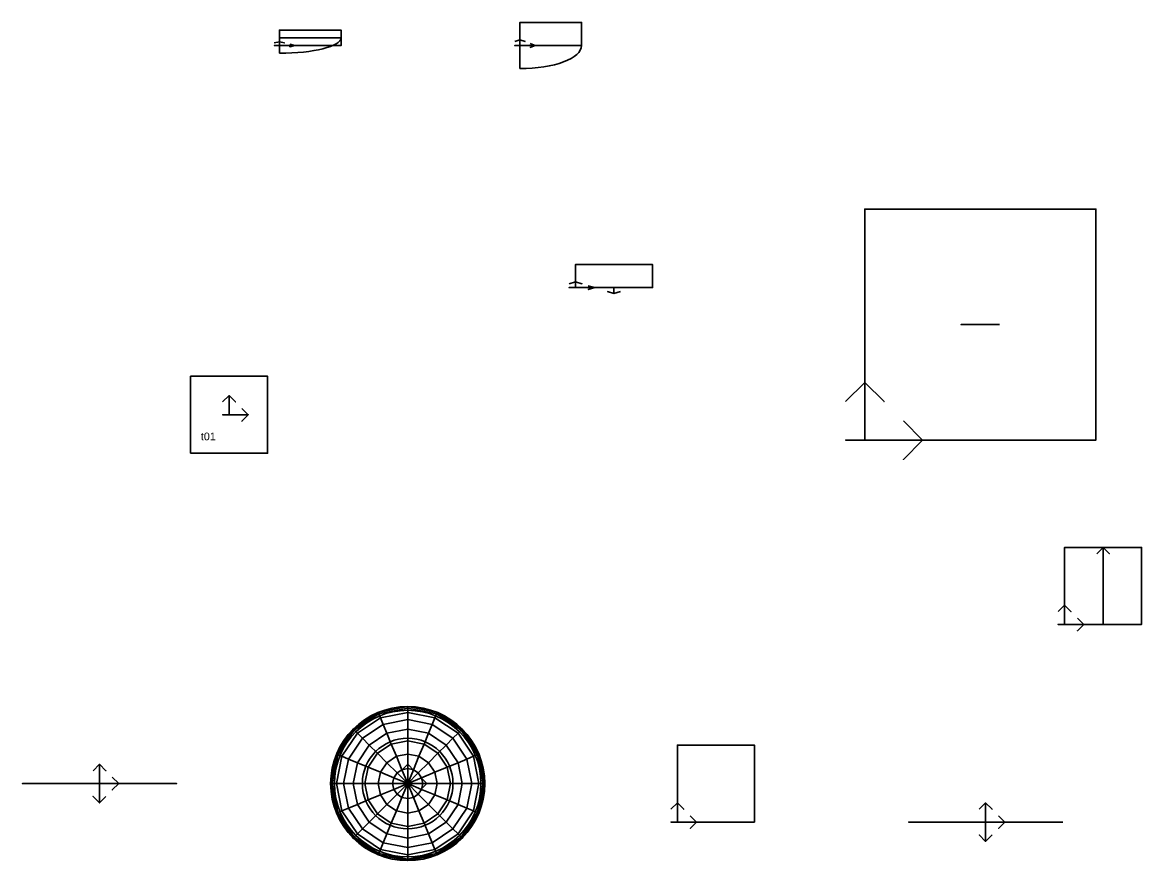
# Model space of a CAD drawing. Header units: millimetres. Extents: x -9.7 to 7.8, y -13 to 10.4.
# Drawn here: x -8.5 to 6.02, y -0.5 to 10.38 of the extents above; entities that cross this region are included whole.
import ezdxf
from ezdxf.enums import TextEntityAlignment as Align

# ---------------------------------------------------------------- set-up
doc = ezdxf.new("R2010")
doc.units = ezdxf.units.MM
for name, color, linetype in [('3D', 7, 'Continuous'), ('meshes', 2, 'Continuous'), ('vectors', 7, 'Continuous')]:
    doc.layers.add(name, color=color, linetype=linetype)
doc.styles.get("Standard").update_dxf_attribs({"font": 'arial.ttf'})

# ---------------------------------------------------------------- blocks, each defined once
blk = doc.blocks.new('a-box')
blk.add_lwpolyline([(0, 0), (1, 0), (1, 1), (0, 1)], close=True)
at = {"layer": '3D'}
blk.add_lwpolyline([(0, 0), (0, 1), (1, 1), (1, 0)], close=True, dxfattribs=at)
at = {"layer": 'meshes'}
for points in [[(1, 0), (0, 0), (0, 1), (1, 1)], [(1, 0, 1), (0, 0, 1), (0, 1, 1), (1, 1, 1)], [(0, 0), (0, 1), (0, 1, 1), (0, 0, 1)], [(0, 1), (1, 1), (1, 1, 1), (0, 1, 1)], [(1, 1), (1, 0), (1, 0, 1), (1, 1, 1)], [(1, 0), (0, 0), (0, 0, 1), (1, 0, 1)]]:
    blk.add_3dface(points, dxfattribs=at)
at = {"layer": 'vectors', "color": 3, "extrusion": (1.22465e-16, -4.74705e-15, -1)}
blk.add_lwpolyline([(0, 0), (0, 0.25), (-0.083, 0.167), (0, 0.25), (0.083, 0.167)], dxfattribs=at)
at = {"layer": 'vectors', "color": 5, "extrusion": (0, -1, 6.12323e-17)}
blk.add_lwpolyline([(0, 0), (0, 0.25), (-0.083, 0.167), (0, 0.25), (0.083, 0.167)], dxfattribs=at)
at = {"layer": 'vectors', "color": 1, "extrusion": (0, -1.22465e-16, -1)}
blk.add_lwpolyline([(0, 0), (-0.25, 0), (-0.167, -0.083), (-0.25, 0), (-0.167, 0.083)], dxfattribs=at)
at = {"flags": 1}
for tag, p in [('ID', (1.256, 0.989)), ('MATERIAL', (1.256, 0.689))]:
    blk.add_attdef(tag, p, '', height=0.2, dxfattribs=at)
blk = doc.blocks.new('a-block')
blk.add_lwpolyline([(-0.5, -0.5), (-0.5, 0.5), (0.5, 0.5), (0.5, -0.5)], close=True)
at = {"layer": '3D'}
for p, q in [((-0.5, 0.5), (-0.5, 0.5, 1)), ((0.5, 0.5), (0.5, 0.5, 1)), ((-0.5, -0.5), (-0.5, -0.5, 1)), ((0.5, -0.5), (0.5, -0.5, 1))]:
    blk.add_line(p, q, dxfattribs=at)
at = {"layer": '3D', "elevation": 1}
blk.add_lwpolyline([(-0.5, -0.5), (-0.5, 0.5), (0.5, 0.5), (0.5, -0.5)], close=True, dxfattribs=at)
at = {"layer": 'vectors', "color": 3, "extrusion": (1.22465e-16, -4.74705e-15, -1), "elevation": 0}
blk.add_lwpolyline([(0, 0), (0, 0.25), (-0.083, 0.167), (0, 0.25), (0.083, 0.167)], dxfattribs=at)
at = {"layer": 'vectors', "color": 5, "extrusion": (0, -1, 6.12323e-17), "elevation": 0}
blk.add_lwpolyline([(0, 0), (0, 0.25), (-0.083, 0.167), (0, 0.25), (0.083, 0.167)], dxfattribs=at)
at = {"layer": 'vectors', "color": 1, "extrusion": (0, -1.22465e-16, -1)}
blk.add_lwpolyline([(0, 0), (-0.25, 0), (-0.167, -0.083), (-0.25, 0), (-0.167, 0.083)], dxfattribs=at)
at = {"flags": 1}
for tag, p in [('ID', (0.756, 0.189)), ('MATERIAL', (0.756, -0.111)), ('PARAM2', (0.756, -0.411)), ('PARAM3', (0.756, -0.711)), ('PARAM4', (0.756, -1.011)), ('PARAM5', (0.756, -1.311))]:
    blk.add_attdef(tag, p, '', height=0.2, dxfattribs=at)
for tag, p in [('NAME', (-0.366, -0.331)), ('PARAM1', (-0.366, -0.467))]:
    blk.add_attdef(tag, p, '', height=0.1)
blk = doc.blocks.new('a-link')
at = {"extrusion": (0, -1, 6.12323e-17)}
blk.add_circle((0, 0), 1, dxfattribs=at)
at = {"layer": 'vectors', "color": 3, "extrusion": (1.22465e-16, -4.74705e-15, -1)}
blk.add_lwpolyline([(0, 0), (0, 0.25), (-0.083, 0.167), (0, 0.25), (0.083, 0.167)], dxfattribs=at)
at = {"layer": 'vectors', "color": 5, "extrusion": (0, -1, 6.12323e-17)}
blk.add_lwpolyline([(0, 0), (0, 0.25), (-0.083, 0.167), (0, 0.25), (0.083, 0.167)], dxfattribs=at)
at = {"layer": 'vectors', "extrusion": (-1.22465e-16, 4.74705e-15, -1)}
blk.add_lwpolyline([(0, 0), (0, -0.25), (0.083, -0.167), (0, -0.25), (-0.083, -0.167)], dxfattribs=at)
at = {"layer": 'vectors', "color": 1, "extrusion": (0, -1.22465e-16, -1)}
blk.add_lwpolyline([(0, 0), (-0.25, 0), (-0.167, -0.083), (-0.25, 0), (-0.167, 0.083)], dxfattribs=at)
at = {"flags": 1}
for tag, p in [('ID', (0.67, 0.415)), ('LINK', (0.67, 0.115))]:
    blk.add_attdef(tag, p, '', height=0.2, dxfattribs=at)
at = {"extrusion": (0, -1, 6.12323e-17)}
blk.add_attdef('TITLE', text='', height=0.2, dxfattribs=at).set_placement((0, 0), align=Align.MIDDLE_CENTER)
blk = doc.blocks.new('a-window')
for q in [(0, -0.5), (1, 0.5)]:
    blk.add_line((0, 0.5), q)
blk.add_lwpolyline([(0, 0), (1, 0), (1, 1), (0, 1)], close=True)
blk.add_arc((0, 0.5), 1, 270, 0)
at = {"layer": '3D'}
blk.add_lwpolyline([(0, 0), (0, 1), (1, 1), (1, 0)], close=True, dxfattribs=at)
at = {"layer": 'meshes'}
for points in [[(1, 0), (0, 0), (0, 1), (1, 1)], [(1, 0, 1), (0, 0, 1), (0, 1, 1), (1, 1, 1)], [(0, 0), (0, 1), (0, 1, 1), (0, 0, 1)], [(0, 1), (1, 1), (1, 1, 1), (0, 1, 1)], [(1, 1), (1, 0), (1, 0, 1), (1, 1, 1)], [(1, 0), (0, 0), (0, 0, 1), (1, 0, 1)]]:
    blk.add_3dface(points, dxfattribs=at)
at = {"layer": 'vectors', "color": 3, "extrusion": (1.22465e-16, -4.74705e-15, -1), "elevation": 0}
blk.add_lwpolyline([(0, 0), (0, 0.25), (-0.083, 0.167), (0, 0.25), (0.083, 0.167)], dxfattribs=at)
at = {"layer": 'vectors', "color": 1, "extrusion": (0, -1.22465e-16, -1)}
blk.add_lwpolyline([(0, 0), (-0.25, 0), (-0.167, -0.083), (-0.25, 0), (-0.167, 0.083)], dxfattribs=at)
at = {"layer": 'vectors', "color": 5, "extrusion": (0, -1, 6.12323e-17), "elevation": 0}
blk.add_lwpolyline([(0, 0), (0, 0.25), (-0.083, 0.167), (0, 0.25), (0.083, 0.167)], dxfattribs=at)
at = {"flags": 1}
for tag, p in [('ID', (1.437, 0.989)), ('PART', (1.437, 0.689)), ('MATERIAL', (1.406, 0.323, 0)), ('SILL', (1.406, 0.023, 0)), ('DOUBLE', (1.406, -0.277, 0))]:
    blk.add_attdef(tag, p, '', height=0.2, dxfattribs=at)
blk = doc.blocks.new('a-door')
blk.add_lwpolyline([(0, 0), (1, 0), (1, 1), (0, 1)], close=True)
at = {"layer": '3D'}
blk.add_lwpolyline([(0, 0), (0, 1), (1, 1), (1, 0)], close=True, dxfattribs=at)
at = {"layer": 'meshes'}
for points in [[(1, 0), (0, 0), (0, 1), (1, 1)], [(1, 0, 1), (0, 0, 1), (0, 1, 1), (1, 1, 1)], [(0, 0), (0, 1), (0, 1, 1), (0, 0, 1)], [(0, 1), (1, 1), (1, 1, 1), (0, 1, 1)], [(1, 1), (1, 0), (1, 0, 1), (1, 1, 1)], [(1, 0), (0, 0), (0, 0, 1), (1, 0, 1)]]:
    blk.add_3dface(points, dxfattribs=at)
at = {"layer": 'vectors'}
blk.add_line((0, 0), (0, -1), dxfattribs=at)
at = {"layer": 'vectors', "color": 3, "extrusion": (1.22465e-16, -4.74705e-15, -1), "elevation": 0}
blk.add_lwpolyline([(0, 0), (0, 0.25), (-0.083, 0.167), (0, 0.25), (0.083, 0.167)], dxfattribs=at)
at = {"layer": 'vectors', "color": 5, "extrusion": (0, -1, 6.12323e-17), "elevation": 0}
blk.add_lwpolyline([(0, 0), (0, 0.25), (-0.083, 0.167), (0, 0.25), (0.083, 0.167)], dxfattribs=at)
at = {"layer": 'vectors', "color": 1, "extrusion": (0, -1.22465e-16, -1)}
blk.add_lwpolyline([(0, 0), (-0.25, 0), (-0.167, -0.083), (-0.25, 0), (-0.167, 0.083)], dxfattribs=at)
at = {"layer": 'vectors'}
blk.add_arc((0, 0), 1, 270, 0, dxfattribs=at)
at = {"flags": 1}
for tag, p in [('ID', (1.437, 0.989)), ('PART', (1.437, 0.689)), ('MATERIAL', (1.406, 0.323, 0)), ('SLIDING', (1.406, 0.023, 0)), ('DOUBLE', (1.406, -0.277, 0))]:
    blk.add_attdef(tag, p, '', height=0.2, dxfattribs=at)
blk = doc.blocks.new('a-wall')
blk.add_lwpolyline([(0, 0), (0, 1), (1, 1), (1, 0)], close=True)
at = {"layer": '3D'}
for p, q in [((0, 1), (0, 1, 1)), ((1, 1), (1, 1, 1)), ((0, 0), (0, 0, 1)), ((1, 0), (1, 0, 1))]:
    blk.add_line(p, q, dxfattribs=at)
at = {"layer": '3D', "elevation": 1}
blk.add_lwpolyline([(0, 0), (0, 1), (1, 1), (1, 0)], close=True, dxfattribs=at)
at = {"layer": 'meshes'}
for points in [[(1, 0), (0, 0), (0, 1), (1, 1)], [(1, 0, 1), (0, 0, 1), (0, 1, 1), (1, 1, 1)], [(0, 0), (0, 1), (0, 1, 1), (0, 0, 1)], [(0, 1), (1, 1), (1, 1, 1), (0, 1, 1)], [(1, 1), (1, 0), (1, 0, 1), (1, 1, 1)], [(1, 0), (0, 0), (0, 0, 1), (1, 0, 1)]]:
    blk.add_3dface(points, dxfattribs=at)
at = {"layer": 'vectors', "color": 3, "extrusion": (1.22465e-16, -4.74705e-15, -1), "elevation": 0}
blk.add_lwpolyline([(0, 0), (0, 0.25), (-0.083, 0.167), (0, 0.25), (0.083, 0.167)], dxfattribs=at)
at = {"layer": 'vectors', "color": 1, "extrusion": (0, -1.22465e-16, -1)}
blk.add_lwpolyline([(0, 0), (-0.25, 0), (-0.167, -0.083), (-0.25, 0), (-0.167, 0.083)], dxfattribs=at)
at = {"layer": 'vectors', "color": 5, "extrusion": (0, -1, 6.12323e-17), "elevation": 0}
blk.add_lwpolyline([(0, 0), (0, 0.25), (-0.083, 0.167), (0, 0.25), (0.083, 0.167)], dxfattribs=at)
at = {"layer": 'vectors', "extrusion": (-1.22465e-16, 4.74705e-15, -1), "elevation": 0}
blk.add_lwpolyline([(-0.5, 0), (-0.5, -0.25), (-0.417, -0.167), (-0.5, -0.25), (-0.583, -0.167)], dxfattribs=at)
at = {"flags": 1}
for tag, p in [('ID', (1.256, 0.989)), ('PART', (1.256, 0.689)), ('MATERIAL', (1.256, 0.389)), ('TILING', (1.256, 0.089)), ('SKIRTING', (1.256, -0.211)), ('MATERIAL2', (1.256, -0.511)), ('TILING2', (1.256, -0.811)), ('SKIRTING2', (1.256, -1.111))]:
    blk.add_attdef(tag, p, '', height=0.2, dxfattribs=at)
blk = doc.blocks.new('a-slab')
blk.add_lwpolyline([(0, 0), (1, 0), (1, 1), (0, 1)], close=True)
at = {"layer": '3D', "elevation": -1}
blk.add_lwpolyline([(0, 0), (0, 1), (1, 1), (1, 0)], close=True, dxfattribs=at)
at = {"layer": 'meshes'}
for points in [[(1, 0, -1), (0, 0, -1), (0, 1, -1), (1, 1, -1)], [(1, 0), (0, 0), (0, 1), (1, 1)], [(0, 0, -1), (0, 1, -1), (0, 1), (0, 0)], [(0, 1, -1), (1, 1, -1), (1, 1), (0, 1)], [(1, 1, -1), (1, 0, -1), (1, 0), (1, 1)], [(1, 0, -1), (0, 0, -1), (0, 0), (1, 0)]]:
    blk.add_3dface(points, dxfattribs=at)
at = {"layer": 'vectors', "extrusion": (-1.22465e-16, -1, -4.56336e-15), "elevation": -0.5}
blk.add_lwpolyline([(0.5, 0), (0.5, 0.25), (0.4167, 0.1667), (0.5, 0.25), (0.5833, 0.1667)], dxfattribs=at)
at = {"layer": 'vectors', "color": 3, "extrusion": (1.22465e-16, -4.74705e-15, -1)}
blk.add_lwpolyline([(0, 0), (0, 0.25), (-0.0833, 0.1667), (0, 0.25), (0.0833, 0.1667)], dxfattribs=at)
at = {"layer": 'vectors', "color": 1, "extrusion": (0, -1.22465e-16, -1)}
blk.add_lwpolyline([(0, 0), (-0.25, 0), (-0.1667, -0.0833), (-0.25, 0), (-0.1667, 0.0832)], dxfattribs=at)
at = {"layer": 'vectors', "color": 5, "extrusion": (0, -1, 6.12323e-17), "elevation": 0}
blk.add_lwpolyline([(0, 0), (0, 0.25), (-0.0833, 0.1667), (0, 0.25), (0.0833, 0.1667)], dxfattribs=at)
at = {"flags": 1}
for tag, p in [('ID', (1.2557, 0.9889, -1)), ('PART', (1.2557, 0.6889, -1)), ('MATERIAL', (1.2557, 0.3889, -1))]:
    blk.add_attdef(tag, p, '', height=0.2, dxfattribs=at)
blk = doc.blocks.new('a-stair')
blk.add_lwpolyline([(0, 0), (0, 1), (1, 1), (1, 0)], close=True)
at = {"layer": '3D'}
for p, q in [((0, 1), (0, 1, 1)), ((1, 1), (1, 1, 1)), ((0, 0), (0, 0, 1)), ((1, 0), (1, 0, 1))]:
    blk.add_line(p, q, dxfattribs=at)
at = {"layer": '3D', "elevation": 1}
blk.add_lwpolyline([(0, 0), (0, 1), (1, 1), (1, 0)], close=True, dxfattribs=at)
at = {"layer": 'meshes'}
for points in [[(1, 0), (0, 0), (0, 1), (1, 1)], [(1, 0, 1), (0, 0, 1), (0, 1, 1), (1, 1, 1)], [(0, 0), (0, 1), (0, 1, 1), (0, 0, 1)], [(0, 1), (1, 1), (1, 1, 1), (0, 1, 1)], [(1, 1), (1, 0), (1, 0, 1), (1, 1, 1)], [(1, 0), (0, 0), (0, 0, 1), (1, 0, 1)]]:
    blk.add_3dface(points, dxfattribs=at)
at = {"layer": 'vectors', "extrusion": (1.22465e-16, -4.74705e-15, -1), "elevation": 0}
blk.add_lwpolyline([(-0.5, 0), (-0.5, 1), (-0.583, 0.917), (-0.5, 1), (-0.417, 0.917)], dxfattribs=at)
at = {"layer": 'vectors', "color": 3, "extrusion": (1.22465e-16, -4.74705e-15, -1), "elevation": 0}
blk.add_lwpolyline([(0, 0), (0, 0.25), (-0.083, 0.167), (0, 0.25), (0.083, 0.167)], dxfattribs=at)
at = {"layer": 'vectors', "color": 5, "extrusion": (0, -1, 6.12323e-17), "elevation": 0}
blk.add_lwpolyline([(0, 0), (0, 0.25), (-0.083, 0.167), (0, 0.25), (0.083, 0.167)], dxfattribs=at)
at = {"layer": 'vectors', "color": 1, "extrusion": (0, -1.22465e-16, -1)}
blk.add_lwpolyline([(0, 0), (-0.25, 0), (-0.167, -0.083), (-0.25, 0), (-0.167, 0.083)], dxfattribs=at)
at = {"flags": 1}
for tag, p in [('ID', (1.256, 0.689)), ('PART', (1.256, 0.389)), ('MATERIAL', (1.256, 0.089)), ('STEPS', (1.256, -0.211))]:
    blk.add_attdef(tag, p, '', height=0.2, dxfattribs=at)
blk = doc.blocks.new('a-circle')
at = {"extrusion": (0, -1, 6.12323e-17)}
blk.add_circle((0, 0), 1, dxfattribs=at)
at = {"layer": 'meshes'}
for points in [[(0, 0), (0, 0), (-1, 0), (-0.924, 0, 0.383)], [(0, 0), (0, 0), (-0.924, 0, -0.383), (-1, 0)], [(0, 0), (0, 0), (-0.924, 0, 0.383), (-0.707, 0, 0.707)], [(0, 0), (0, 0), (-0.707, 0, -0.707), (-0.924, 0, -0.383)], [(0, 0), (0, 0), (-0.707, 0, 0.707), (-0.383, 0, 0.924)], [(0, 0), (0, 0), (-0.383, 0, -0.924), (-0.707, 0, -0.707)], [(0, 0), (0, 0), (-0.383, 0, 0.924), (0, 0, 1)], [(0, 0), (0, 0), (0, 0, -1), (-0.383, 0, -0.924)], [(0, 0), (0, 0), (0.924, 0, 0.383), (1, 0)], [(0, 0), (0, 0), (0.707, 0, 0.707), (0.924, 0, 0.383)], [(0, 0), (0, 0), (0.383, 0, 0.924), (0.707, 0, 0.707)], [(0, 0), (0, 0), (0, 0, 1), (0.383, 0, 0.924)], [(0, 0), (0, 0), (0.383, 0, -0.924), (0, 0, -1)], [(0, 0), (0, 0), (0.707, 0, -0.707), (0.383, 0, -0.924)], [(0, 0), (0, 0), (0.924, 0, -0.383), (0.707, 0, -0.707)], [(0, 0), (0, 0), (1, 0), (0.924, 0, -0.383)]]:
    blk.add_3dface(points, dxfattribs=at)
at = {"layer": 'vectors', "color": 3, "extrusion": (1.22465e-16, -4.74705e-15, -1)}
blk.add_lwpolyline([(0, 0), (0, 0.25), (-0.083, 0.167), (0, 0.25), (0.083, 0.167)], dxfattribs=at)
at = {"layer": 'vectors', "color": 5, "extrusion": (0, -1, 6.12323e-17)}
blk.add_lwpolyline([(0, 0), (0, 0.25), (-0.083, 0.167), (0, 0.25), (0.083, 0.167)], dxfattribs=at)
at = {"layer": 'vectors', "extrusion": (-1.22465e-16, 4.74705e-15, -1)}
blk.add_lwpolyline([(0, 0), (0, -0.25), (0.083, -0.167), (0, -0.25), (-0.083, -0.167)], dxfattribs=at)
at = {"layer": 'vectors', "color": 1, "extrusion": (0, -1.22465e-16, -1)}
blk.add_lwpolyline([(0, 0), (-0.25, 0), (-0.167, -0.083), (-0.25, 0), (-0.167, 0.083)], dxfattribs=at)
at = {"flags": 1}
for tag, p in [('ID', (0.67, 0.715)), ('MATERIAL', (0.67, 0.415)), ('SEGMENTS', (0.67, 0.115)), ('THETA-LENGTH', (0.67, -0.185)), ('THETA-START', (0.67, -0.485))]:
    blk.add_attdef(tag, p, '', height=0.2, dxfattribs=at)
blk = doc.blocks.new('a-sphere')
blk.add_circle((0, 0), 1)
at = {"layer": '3D'}
blk.add_line((0, 0), (0, 0, 2), dxfattribs=at)
for centre, radius in [((0, 0, 0.691), 0.951), ((0, 0, 1.309), 0.951), ((0, 0, 0.191), 0.588), ((0, 0, 1.809), 0.588)]:
    blk.add_circle(centre, radius, dxfattribs=at)
at = {"layer": '3D', "extrusion": (1, 0, 0)}
blk.add_arc((0, 1), 1, 270, 90, dxfattribs=at)
at = {"layer": '3D', "extrusion": (0, 1, 0)}
blk.add_arc((0, 1), 1, 270, 90, dxfattribs=at)
at = {"layer": '3D', "extrusion": (-1, 0, 0)}
blk.add_arc((0, 1), 1, 270, 90, dxfattribs=at)
at = {"layer": '3D', "extrusion": (0, -1, 0)}
blk.add_arc((0, 1), 1, 270, 90, dxfattribs=at)
at = {"layer": 'meshes'}
for points in [[(-0.375, 0.906, 1.195), (-0.383, 0.924, 1), (-0.707, 0.707, 1), (-0.694, 0.694, 1.195)], [(-0.383, 0.924, 1), (-0.375, 0.906, 0.805), (-0.694, 0.694, 0.805), (-0.707, 0.707, 1)], [(-0.354, 0.854, 1.383), (-0.375, 0.906, 1.195), (-0.694, 0.694, 1.195), (-0.653, 0.653, 1.383)], [(-0.375, 0.906, 0.805), (-0.354, 0.854, 0.617), (-0.653, 0.653, 0.617), (-0.694, 0.694, 0.805)], [(0, 0.981, 1.195), (0, 1, 1), (-0.383, 0.924, 1), (-0.375, 0.906, 1.195)], [(0, 1, 1), (0, 0.981, 0.805), (-0.375, 0.906, 0.805), (-0.383, 0.924, 1)], [(0, 0.924, 1.383), (0, 0.981, 1.195), (-0.375, 0.906, 1.195), (-0.354, 0.854, 1.383)], [(0, 0.981, 0.805), (0, 0.924, 0.617), (-0.354, 0.854, 0.617), (-0.375, 0.906, 0.805)], [(0, 0.831, 1.556), (0, 0.924, 1.383), (-0.354, 0.854, 1.383), (-0.318, 0.768, 1.556)], [(0, 0.924, 0.617), (0, 0.831, 0.444), (-0.318, 0.768, 0.444), (-0.354, 0.854, 0.617)], [(0.375, 0.906, 1.195), (0.383, 0.924, 1), (0, 1, 1), (0, 0.981, 1.195)], [(0.383, 0.924, 1), (0.375, 0.906, 0.805), (0, 0.981, 0.805), (0, 1, 1)], [(0.354, 0.854, 1.383), (0.375, 0.906, 1.195), (0, 0.981, 1.195), (0, 0.924, 1.383)], [(0.375, 0.906, 0.805), (0.354, 0.854, 0.617), (0, 0.924, 0.617), (0, 0.981, 0.805)], [(0.318, 0.768, 1.556), (0.354, 0.854, 1.383), (0, 0.924, 1.383), (0, 0.831, 1.556)], [(0.354, 0.854, 0.617), (0.318, 0.768, 0.444), (0, 0.831, 0.444), (0, 0.924, 0.617)], [(0.653, 0.653, 1.383), (0.694, 0.694, 1.195), (0.375, 0.906, 1.195), (0.354, 0.854, 1.383)], [(0.694, 0.694, 0.805), (0.653, 0.653, 0.617), (0.354, 0.854, 0.617), (0.375, 0.906, 0.805)], [(0.694, 0.694, 1.195), (0.707, 0.707, 1), (0.383, 0.924, 1), (0.375, 0.906, 1.195)], [(0.707, 0.707, 1), (0.694, 0.694, 0.805), (0.375, 0.906, 0.805), (0.383, 0.924, 1)], [(-0.318, 0.768, 1.556), (-0.354, 0.854, 1.383), (-0.653, 0.653, 1.383), (-0.588, 0.588, 1.556)], [(-0.354, 0.854, 0.617), (-0.318, 0.768, 0.444), (-0.588, 0.588, 0.444), (-0.653, 0.653, 0.617)], [(-0.271, 0.653, 1.707), (-0.318, 0.768, 1.556), (-0.588, 0.588, 1.556), (-0.5, 0.5, 1.707)], [(-0.318, 0.768, 0.444), (-0.271, 0.653, 0.293), (-0.5, 0.5, 0.293), (-0.588, 0.588, 0.444)], [(0, 0.707, 1.707), (0, 0.831, 1.556), (-0.318, 0.768, 1.556), (-0.271, 0.653, 1.707)], [(0, 0.831, 0.444), (0, 0.707, 0.293), (-0.271, 0.653, 0.293), (-0.318, 0.768, 0.444)], [(0.271, 0.653, 1.707), (0.318, 0.768, 1.556), (0, 0.831, 1.556), (0, 0.707, 1.707)], [(0.318, 0.768, 0.444), (0.271, 0.653, 0.293), (0, 0.707, 0.293), (0, 0.831, 0.444)], [(0.5, 0.5, 1.707), (0.588, 0.588, 1.556), (0.318, 0.768, 1.556), (0.271, 0.653, 1.707)], [(0.588, 0.588, 0.444), (0.5, 0.5, 0.293), (0.271, 0.653, 0.293), (0.318, 0.768, 0.444)], [(0.588, 0.588, 1.556), (0.653, 0.653, 1.383), (0.354, 0.854, 1.383), (0.318, 0.768, 1.556)], [(0.653, 0.653, 0.617), (0.588, 0.588, 0.444), (0.318, 0.768, 0.444), (0.354, 0.854, 0.617)], [(-0.694, 0.694, 1.195), (-0.707, 0.707, 1), (-0.924, 0.383, 1), (-0.906, 0.375, 1.195)], [(-0.707, 0.707, 1), (-0.694, 0.694, 0.805), (-0.906, 0.375, 0.805), (-0.924, 0.383, 1)], [(-0.653, 0.653, 1.383), (-0.694, 0.694, 1.195), (-0.906, 0.375, 1.195), (-0.854, 0.354, 1.383)], [(-0.694, 0.694, 0.805), (-0.653, 0.653, 0.617), (-0.854, 0.354, 0.617), (-0.906, 0.375, 0.805)], [(-0.588, 0.588, 1.556), (-0.653, 0.653, 1.383), (-0.854, 0.354, 1.383), (-0.768, 0.318, 1.556)], [(-0.653, 0.653, 0.617), (-0.588, 0.588, 0.444), (-0.768, 0.318, 0.444), (-0.854, 0.354, 0.617)], [(-0.5, 0.5, 1.707), (-0.588, 0.588, 1.556), (-0.768, 0.318, 1.556), (-0.653, 0.271, 1.707)], [(-0.588, 0.588, 0.444), (-0.5, 0.5, 0.293), (-0.653, 0.271, 0.293), (-0.768, 0.318, 0.444)], [(-0.213, 0.513, 1.831), (-0.271, 0.653, 1.707), (-0.5, 0.5, 1.707), (-0.393, 0.393, 1.831)], [(-0.271, 0.653, 0.293), (-0.213, 0.513, 0.169), (-0.393, 0.393, 0.169), (-0.5, 0.5, 0.293)], [(0, 0.556, 1.831), (0, 0.707, 1.707), (-0.271, 0.653, 1.707), (-0.213, 0.513, 1.831)], [(0, 0.707, 0.293), (0, 0.556, 0.169), (-0.213, 0.513, 0.169), (-0.271, 0.653, 0.293)], [(0.213, 0.513, 1.831), (0.271, 0.653, 1.707), (0, 0.707, 1.707), (0, 0.556, 1.831)], [(0.271, 0.653, 0.293), (0.213, 0.513, 0.169), (0, 0.556, 0.169), (0, 0.707, 0.293)], [(0.393, 0.393, 1.831), (0.5, 0.5, 1.707), (0.271, 0.653, 1.707), (0.213, 0.513, 1.831)], [(0.5, 0.5, 0.293), (0.393, 0.393, 0.169), (0.213, 0.513, 0.169), (0.271, 0.653, 0.293)], [(0.653, 0.271, 1.707), (0.768, 0.318, 1.556), (0.588, 0.588, 1.556), (0.5, 0.5, 1.707)], [(0.768, 0.318, 0.444), (0.653, 0.271, 0.293), (0.5, 0.5, 0.293), (0.588, 0.588, 0.444)], [(0.768, 0.318, 1.556), (0.854, 0.354, 1.383), (0.653, 0.653, 1.383), (0.588, 0.588, 1.556)], [(0.854, 0.354, 0.617), (0.768, 0.318, 0.444), (0.588, 0.588, 0.444), (0.653, 0.653, 0.617)], [(0.854, 0.354, 1.383), (0.906, 0.375, 1.195), (0.694, 0.694, 1.195), (0.653, 0.653, 1.383)], [(0.906, 0.375, 0.805), (0.854, 0.354, 0.617), (0.653, 0.653, 0.617), (0.694, 0.694, 0.805)], [(0.906, 0.375, 1.195), (0.924, 0.383, 1), (0.707, 0.707, 1), (0.694, 0.694, 1.195)], [(0.924, 0.383, 1), (0.906, 0.375, 0.805), (0.694, 0.694, 0.805), (0.707, 0.707, 1)], [(-0.393, 0.393, 1.831), (-0.5, 0.5, 1.707), (-0.653, 0.271, 1.707), (-0.513, 0.213, 1.831)], [(-0.5, 0.5, 0.293), (-0.393, 0.393, 0.169), (-0.513, 0.213, 0.169), (-0.653, 0.271, 0.293)], [(-0.146, 0.354, 1.924), (-0.213, 0.513, 1.831), (-0.393, 0.393, 1.831), (-0.271, 0.271, 1.924)], [(-0.213, 0.513, 0.169), (-0.146, 0.354, 0.076), (-0.271, 0.271, 0.076), (-0.393, 0.393, 0.169)], [(0, 0.383, 1.924), (0, 0.556, 1.831), (-0.213, 0.513, 1.831), (-0.146, 0.354, 1.924)], [(0, 0.556, 0.169), (0, 0.383, 0.076), (-0.146, 0.354, 0.076), (-0.213, 0.513, 0.169)], [(0.146, 0.354, 1.924), (0.213, 0.513, 1.831), (0, 0.556, 1.831), (0, 0.383, 1.924)], [(0.213, 0.513, 0.169), (0.146, 0.354, 0.076), (0, 0.383, 0.076), (0, 0.556, 0.169)], [(0.271, 0.271, 1.924), (0.393, 0.393, 1.831), (0.213, 0.513, 1.831), (0.146, 0.354, 1.924)], [(0.393, 0.393, 0.169), (0.271, 0.271, 0.076), (0.146, 0.354, 0.076), (0.213, 0.513, 0.169)], [(0.513, 0.213, 1.831), (0.653, 0.271, 1.707), (0.5, 0.5, 1.707), (0.393, 0.393, 1.831)], [(0.653, 0.271, 0.293), (0.513, 0.213, 0.169), (0.393, 0.393, 0.169), (0.5, 0.5, 0.293)], [(-0.906, 0.375, 1.195), (-0.924, 0.383, 1), (-1, 0, 1), (-0.981, 0, 1.195)], [(-0.924, 0.383, 1), (-0.906, 0.375, 0.805), (-0.981, 0, 0.805), (-1, 0, 1)], [(-0.854, 0.354, 1.383), (-0.906, 0.375, 1.195), (-0.981, 0, 1.195), (-0.924, 0, 1.383)], [(-0.906, 0.375, 0.805), (-0.854, 0.354, 0.617), (-0.924, 0, 0.617), (-0.981, 0, 0.805)], [(-0.768, 0.318, 1.556), (-0.854, 0.354, 1.383), (-0.924, 0, 1.383), (-0.831, 0, 1.556)], [(-0.854, 0.354, 0.617), (-0.768, 0.318, 0.444), (-0.831, 0, 0.444), (-0.924, 0, 0.617)], [(-0.653, 0.271, 1.707), (-0.768, 0.318, 1.556), (-0.831, 0, 1.556), (-0.707, 0, 1.707)], [(-0.768, 0.318, 0.444), (-0.653, 0.271, 0.293), (-0.707, 0, 0.293), (-0.831, 0, 0.444)], [(-0.271, 0.271, 1.924), (-0.393, 0.393, 1.831), (-0.513, 0.213, 1.831), (-0.354, 0.146, 1.924)], [(-0.393, 0.393, 0.169), (-0.271, 0.271, 0.076), (-0.354, 0.146, 0.076), (-0.513, 0.213, 0.169)], [(-0.075, 0.18, 1.981), (-0.146, 0.354, 1.924), (-0.271, 0.271, 1.924), (-0.138, 0.138, 1.981)], [(-0.146, 0.354, 0.076), (-0.075, 0.18, 0.019), (-0.138, 0.138, 0.019), (-0.271, 0.271, 0.076)], [(0, 0.195, 1.981), (0, 0.383, 1.924), (-0.146, 0.354, 1.924), (-0.075, 0.18, 1.981)], [(0, 0.383, 0.076), (0, 0.195, 0.019), (-0.075, 0.18, 0.019), (-0.146, 0.354, 0.076)], [(0.075, 0.18, 1.981), (0.146, 0.354, 1.924), (0, 0.383, 1.924), (0, 0.195, 1.981)], [(0.146, 0.354, 0.076), (0.075, 0.18, 0.019), (0, 0.195, 0.019), (0, 0.383, 0.076)], [(0.138, 0.138, 1.981), (0.271, 0.271, 1.924), (0.146, 0.354, 1.924), (0.075, 0.18, 1.981)], [(0.271, 0.271, 0.076), (0.138, 0.138, 0.019), (0.075, 0.18, 0.019), (0.146, 0.354, 0.076)], [(0.354, 0.146, 1.924), (0.513, 0.213, 1.831), (0.393, 0.393, 1.831), (0.271, 0.271, 1.924)], [(0.513, 0.213, 0.169), (0.354, 0.146, 0.076), (0.271, 0.271, 0.076), (0.393, 0.393, 0.169)], [(0.707, 0, 1.707), (0.831, 0, 1.556), (0.768, 0.318, 1.556), (0.653, 0.271, 1.707)], [(0.831, 0, 0.444), (0.707, 0, 0.293), (0.653, 0.271, 0.293), (0.768, 0.318, 0.444)], [(0.831, 0, 1.556), (0.924, 0, 1.383), (0.854, 0.354, 1.383), (0.768, 0.318, 1.556)], [(0.924, 0, 0.617), (0.831, 0, 0.444), (0.768, 0.318, 0.444), (0.854, 0.354, 0.617)], [(0.924, 0, 1.383), (0.981, 0, 1.195), (0.906, 0.375, 1.195), (0.854, 0.354, 1.383)], [(0.981, 0, 0.805), (0.924, 0, 0.617), (0.854, 0.354, 0.617), (0.906, 0.375, 0.805)], [(0.981, 0, 1.195), (1, 0, 1), (0.924, 0.383, 1), (0.906, 0.375, 1.195)], [(1, 0, 1), (0.981, 0, 0.805), (0.906, 0.375, 0.805), (0.924, 0.383, 1)], [(-0.513, 0.213, 1.831), (-0.653, 0.271, 1.707), (-0.707, 0, 1.707), (-0.556, 0, 1.831)], [(-0.653, 0.271, 0.293), (-0.513, 0.213, 0.169), (-0.556, 0, 0.169), (-0.707, 0, 0.293)], [(-0.354, 0.146, 1.924), (-0.513, 0.213, 1.831), (-0.556, 0, 1.831), (-0.383, 0, 1.924)], [(-0.513, 0.213, 0.169), (-0.354, 0.146, 0.076), (-0.383, 0, 0.076), (-0.556, 0, 0.169)], [(-0.18, 0.075, 1.981), (-0.354, 0.146, 1.924), (-0.383, 0, 1.924), (-0.195, 0, 1.981)], [(-0.354, 0.146, 0.076), (-0.18, 0.075, 0.019), (-0.195, 0, 0.019), (-0.383, 0, 0.076)], [(-0.138, 0.138, 1.981), (-0.271, 0.271, 1.924), (-0.354, 0.146, 1.924), (-0.18, 0.075, 1.981)], [(-0.271, 0.271, 0.076), (-0.138, 0.138, 0.019), (-0.18, 0.075, 0.019), (-0.354, 0.146, 0.076)], [(0, 0, 2), (-0.075, 0.18, 1.981), (-0.138, 0.138, 1.981), (0, 0, 2)], [(-0.075, 0.18, 0.019), (0, 0), (0, 0), (-0.138, 0.138, 0.019)], [(0, 0, 2), (0, 0.195, 1.981), (-0.075, 0.18, 1.981), (0, 0, 2)], [(0, 0.195, 0.019), (0, 0), (0, 0), (-0.075, 0.18, 0.019)], [(0, 0, 2), (0.075, 0.18, 1.981), (0, 0.195, 1.981), (0, 0, 2)], [(0.075, 0.18, 0.019), (0, 0), (0, 0), (0, 0.195, 0.019)], [(0, 0, 2), (0.138, 0.138, 1.981), (0.075, 0.18, 1.981), (0, 0, 2)], [(0.138, 0.138, 0.019), (0, 0), (0, 0), (0.075, 0.18, 0.019)], [(0.18, 0.075, 1.981), (0.354, 0.146, 1.924), (0.271, 0.271, 1.924), (0.138, 0.138, 1.981)], [(0.354, 0.146, 0.076), (0.18, 0.075, 0.019), (0.138, 0.138, 0.019), (0.271, 0.271, 0.076)], [(0.195, 0, 1.981), (0.383, 0, 1.924), (0.354, 0.146, 1.924), (0.18, 0.075, 1.981)], [(0.383, 0, 0.076), (0.195, 0, 0.019), (0.18, 0.075, 0.019), (0.354, 0.146, 0.076)], [(0.383, 0, 1.924), (0.556, 0, 1.831), (0.513, 0.213, 1.831), (0.354, 0.146, 1.924)], [(0.556, 0, 0.169), (0.383, 0, 0.076), (0.354, 0.146, 0.076), (0.513, 0.213, 0.169)], [(0.556, 0, 1.831), (0.707, 0, 1.707), (0.653, 0.271, 1.707), (0.513, 0.213, 1.831)], [(0.707, 0, 0.293), (0.556, 0, 0.169), (0.513, 0.213, 0.169), (0.653, 0.271, 0.293)], [(-0.981, 0, 1.195), (-1, 0, 1), (-0.924, -0.383, 1), (-0.906, -0.375, 1.195)], [(-1, 0, 1), (-0.981, 0, 0.805), (-0.906, -0.375, 0.805), (-0.924, -0.383, 1)], [(-0.924, 0, 1.383), (-0.981, 0, 1.195), (-0.906, -0.375, 1.195), (-0.854, -0.354, 1.383)], [(-0.981, 0, 0.805), (-0.924, 0, 0.617), (-0.854, -0.354, 0.617), (-0.906, -0.375, 0.805)], [(-0.831, 0, 1.556), (-0.924, 0, 1.383), (-0.854, -0.354, 1.383), (-0.768, -0.318, 1.556)], [(-0.924, 0, 0.617), (-0.831, 0, 0.444), (-0.768, -0.318, 0.444), (-0.854, -0.354, 0.617)], [(-0.707, 0, 1.707), (-0.831, 0, 1.556), (-0.768, -0.318, 1.556), (-0.653, -0.271, 1.707)], [(-0.831, 0, 0.444), (-0.707, 0, 0.293), (-0.653, -0.271, 0.293), (-0.768, -0.318, 0.444)], [(-0.556, 0, 1.831), (-0.707, 0, 1.707), (-0.653, -0.271, 1.707), (-0.513, -0.213, 1.831)], [(-0.707, 0, 0.293), (-0.556, 0, 0.169), (-0.513, -0.213, 0.169), (-0.653, -0.271, 0.293)], [(-0.383, 0, 1.924), (-0.556, 0, 1.831), (-0.513, -0.213, 1.831), (-0.354, -0.146, 1.924)], [(-0.556, 0, 0.169), (-0.383, 0, 0.076), (-0.354, -0.146, 0.076), (-0.513, -0.213, 0.169)], [(-0.195, 0, 1.981), (-0.383, 0, 1.924), (-0.354, -0.146, 1.924), (-0.18, -0.075, 1.981)], [(-0.383, 0, 0.076), (-0.195, 0, 0.019), (-0.18, -0.075, 0.019), (-0.354, -0.146, 0.076)], [(0, 0, 2), (-0.18, 0.075, 1.981), (-0.195, 0, 1.981), (0, 0, 2)], [(-0.18, 0.075, 0.019), (0, 0), (0, 0), (-0.195, 0, 0.019)], [(0, 0, 2), (-0.195, 0, 1.981), (-0.18, -0.075, 1.981), (0, 0, 2)], [(-0.195, 0, 0.019), (0, 0), (0, 0), (-0.18, -0.075, 0.019)], [(0, 0, 2), (-0.138, 0.138, 1.981), (-0.18, 0.075, 1.981), (0, 0, 2)], [(-0.138, 0.138, 0.019), (0, 0), (0, 0), (-0.18, 0.075, 0.019)], [(0, 0, 2), (-0.18, -0.075, 1.981), (-0.138, -0.138, 1.981), (0, 0, 2)], [(-0.18, -0.075, 0.019), (0, 0), (0, 0), (-0.138, -0.138, 0.019)], [(0, 0, 2), (-0.138, -0.138, 1.981), (-0.075, -0.18, 1.981), (0, 0, 2)], [(-0.138, -0.138, 0.019), (0, 0), (0, 0), (-0.075, -0.18, 0.019)], [(0, 0, 2), (-0.075, -0.18, 1.981), (0, -0.195, 1.981), (0, 0, 2)], [(-0.075, -0.18, 0.019), (0, 0), (0, 0), (0, -0.195, 0.019)], [(0, 0, 2), (0.18, 0.075, 1.981), (0.138, 0.138, 1.981), (0, 0, 2)], [(0.18, 0.075, 0.019), (0, 0), (0, 0), (0.138, 0.138, 0.019)], [(0, 0, 2), (0.195, 0, 1.981), (0.18, 0.075, 1.981), (0, 0, 2)], [(0.195, 0, 0.019), (0, 0), (0, 0), (0.18, 0.075, 0.019)], [(0, 0, 2), (0, -0.195, 1.981), (0.075, -0.18, 1.981), (0, 0, 2)], [(0, -0.195, 0.019), (0, 0), (0, 0), (0.075, -0.18, 0.019)], [(0, 0, 2), (0.075, -0.18, 1.981), (0.138, -0.138, 1.981), (0, 0, 2)], [(0.075, -0.18, 0.019), (0, 0), (0, 0), (0.138, -0.138, 0.019)], [(0, 0, 2), (0.138, -0.138, 1.981), (0.18, -0.075, 1.981), (0, 0, 2)], [(0.138, -0.138, 0.019), (0, 0), (0, 0), (0.18, -0.075, 0.019)], [(0, 0, 2), (0.18, -0.075, 1.981), (0.195, 0, 1.981), (0, 0, 2)], [(0.18, -0.075, 0.019), (0, 0), (0, 0), (0.195, 0, 0.019)], [(0.18, -0.075, 1.981), (0.354, -0.146, 1.924), (0.383, 0, 1.924), (0.195, 0, 1.981)], [(0.354, -0.146, 0.076), (0.18, -0.075, 0.019), (0.195, 0, 0.019), (0.383, 0, 0.076)], [(0.354, -0.146, 1.924), (0.513, -0.213, 1.831), (0.556, 0, 1.831), (0.383, 0, 1.924)], [(0.513, -0.213, 0.169), (0.354, -0.146, 0.076), (0.383, 0, 0.076), (0.556, 0, 0.169)], [(0.513, -0.213, 1.831), (0.653, -0.271, 1.707), (0.707, 0, 1.707), (0.556, 0, 1.831)], [(0.653, -0.271, 0.293), (0.513, -0.213, 0.169), (0.556, 0, 0.169), (0.707, 0, 0.293)], [(0.653, -0.271, 1.707), (0.768, -0.318, 1.556), (0.831, 0, 1.556), (0.707, 0, 1.707)], [(0.768, -0.318, 0.444), (0.653, -0.271, 0.293), (0.707, 0, 0.293), (0.831, 0, 0.444)], [(0.768, -0.318, 1.556), (0.854, -0.354, 1.383), (0.924, 0, 1.383), (0.831, 0, 1.556)], [(0.854, -0.354, 0.617), (0.768, -0.318, 0.444), (0.831, 0, 0.444), (0.924, 0, 0.617)], [(0.854, -0.354, 1.383), (0.906, -0.375, 1.195), (0.981, 0, 1.195), (0.924, 0, 1.383)], [(0.906, -0.375, 0.805), (0.854, -0.354, 0.617), (0.924, 0, 0.617), (0.981, 0, 0.805)], [(0.906, -0.375, 1.195), (0.924, -0.383, 1), (1, 0, 1), (0.981, 0, 1.195)], [(0.924, -0.383, 1), (0.906, -0.375, 0.805), (0.981, 0, 0.805), (1, 0, 1)], [(-0.18, -0.075, 1.981), (-0.354, -0.146, 1.924), (-0.271, -0.271, 1.924), (-0.138, -0.138, 1.981)], [(-0.354, -0.146, 0.076), (-0.18, -0.075, 0.019), (-0.138, -0.138, 0.019), (-0.271, -0.271, 0.076)], [(-0.138, -0.138, 1.981), (-0.271, -0.271, 1.924), (-0.146, -0.354, 1.924), (-0.075, -0.18, 1.981)], [(-0.271, -0.271, 0.076), (-0.138, -0.138, 0.019), (-0.075, -0.18, 0.019), (-0.146, -0.354, 0.076)], [(0.075, -0.18, 1.981), (0.146, -0.354, 1.924), (0.271, -0.271, 1.924), (0.138, -0.138, 1.981)], [(0.146, -0.354, 0.076), (0.075, -0.18, 0.019), (0.138, -0.138, 0.019), (0.271, -0.271, 0.076)], [(0.138, -0.138, 1.981), (0.271, -0.271, 1.924), (0.354, -0.146, 1.924), (0.18, -0.075, 1.981)], [(0.271, -0.271, 0.076), (0.138, -0.138, 0.019), (0.18, -0.075, 0.019), (0.354, -0.146, 0.076)], [(-0.653, -0.271, 1.707), (-0.768, -0.318, 1.556), (-0.588, -0.588, 1.556), (-0.5, -0.5, 1.707)], [(-0.768, -0.318, 0.444), (-0.653, -0.271, 0.293), (-0.5, -0.5, 0.293), (-0.588, -0.588, 0.444)], [(-0.513, -0.213, 1.831), (-0.653, -0.271, 1.707), (-0.5, -0.5, 1.707), (-0.393, -0.393, 1.831)], [(-0.653, -0.271, 0.293), (-0.513, -0.213, 0.169), (-0.393, -0.393, 0.169), (-0.5, -0.5, 0.293)], [(-0.354, -0.146, 1.924), (-0.513, -0.213, 1.831), (-0.393, -0.393, 1.831), (-0.271, -0.271, 1.924)], [(-0.513, -0.213, 0.169), (-0.354, -0.146, 0.076), (-0.271, -0.271, 0.076), (-0.393, -0.393, 0.169)], [(-0.271, -0.271, 1.924), (-0.393, -0.393, 1.831), (-0.213, -0.513, 1.831), (-0.146, -0.354, 1.924)], [(-0.393, -0.393, 0.169), (-0.271, -0.271, 0.076), (-0.146, -0.354, 0.076), (-0.213, -0.513, 0.169)], [(-0.075, -0.18, 1.981), (-0.146, -0.354, 1.924), (0, -0.383, 1.924), (0, -0.195, 1.981)], [(-0.146, -0.354, 0.076), (-0.075, -0.18, 0.019), (0, -0.195, 0.019), (0, -0.383, 0.076)], [(0, -0.195, 1.981), (0, -0.383, 1.924), (0.146, -0.354, 1.924), (0.075, -0.18, 1.981)], [(0, -0.383, 0.076), (0, -0.195, 0.019), (0.075, -0.18, 0.019), (0.146, -0.354, 0.076)], [(0.146, -0.354, 1.924), (0.213, -0.513, 1.831), (0.393, -0.393, 1.831), (0.271, -0.271, 1.924)], [(0.213, -0.513, 0.169), (0.146, -0.354, 0.076), (0.271, -0.271, 0.076), (0.393, -0.393, 0.169)], [(0.271, -0.271, 1.924), (0.393, -0.393, 1.831), (0.513, -0.213, 1.831), (0.354, -0.146, 1.924)], [(0.393, -0.393, 0.169), (0.271, -0.271, 0.076), (0.354, -0.146, 0.076), (0.513, -0.213, 0.169)], [(0.393, -0.393, 1.831), (0.5, -0.5, 1.707), (0.653, -0.271, 1.707), (0.513, -0.213, 1.831)], [(0.5, -0.5, 0.293), (0.393, -0.393, 0.169), (0.513, -0.213, 0.169), (0.653, -0.271, 0.293)], [(0.5, -0.5, 1.707), (0.588, -0.588, 1.556), (0.768, -0.318, 1.556), (0.653, -0.271, 1.707)], [(0.588, -0.588, 0.444), (0.5, -0.5, 0.293), (0.653, -0.271, 0.293), (0.768, -0.318, 0.444)], [(-0.906, -0.375, 1.195), (-0.924, -0.383, 1), (-0.707, -0.707, 1), (-0.694, -0.694, 1.195)], [(-0.924, -0.383, 1), (-0.906, -0.375, 0.805), (-0.694, -0.694, 0.805), (-0.707, -0.707, 1)], [(-0.854, -0.354, 1.383), (-0.906, -0.375, 1.195), (-0.694, -0.694, 1.195), (-0.653, -0.653, 1.383)], [(-0.906, -0.375, 0.805), (-0.854, -0.354, 0.617), (-0.653, -0.653, 0.617), (-0.694, -0.694, 0.805)], [(-0.768, -0.318, 1.556), (-0.854, -0.354, 1.383), (-0.653, -0.653, 1.383), (-0.588, -0.588, 1.556)], [(-0.854, -0.354, 0.617), (-0.768, -0.318, 0.444), (-0.588, -0.588, 0.444), (-0.653, -0.653, 0.617)], [(-0.393, -0.393, 1.831), (-0.5, -0.5, 1.707), (-0.271, -0.653, 1.707), (-0.213, -0.513, 1.831)], [(-0.5, -0.5, 0.293), (-0.393, -0.393, 0.169), (-0.213, -0.513, 0.169), (-0.271, -0.653, 0.293)], [(-0.146, -0.354, 1.924), (-0.213, -0.513, 1.831), (0, -0.556, 1.831), (0, -0.383, 1.924)], [(-0.213, -0.513, 0.169), (-0.146, -0.354, 0.076), (0, -0.383, 0.076), (0, -0.556, 0.169)], [(0, -0.383, 1.924), (0, -0.556, 1.831), (0.213, -0.513, 1.831), (0.146, -0.354, 1.924)], [(0, -0.556, 0.169), (0, -0.383, 0.076), (0.146, -0.354, 0.076), (0.213, -0.513, 0.169)], [(0.213, -0.513, 1.831), (0.271, -0.653, 1.707), (0.5, -0.5, 1.707), (0.393, -0.393, 1.831)], [(0.271, -0.653, 0.293), (0.213, -0.513, 0.169), (0.393, -0.393, 0.169), (0.5, -0.5, 0.293)], [(0.588, -0.588, 1.556), (0.653, -0.653, 1.383), (0.854, -0.354, 1.383), (0.768, -0.318, 1.556)], [(0.653, -0.653, 0.617), (0.588, -0.588, 0.444), (0.768, -0.318, 0.444), (0.854, -0.354, 0.617)], [(0.653, -0.653, 1.383), (0.694, -0.694, 1.195), (0.906, -0.375, 1.195), (0.854, -0.354, 1.383)], [(0.694, -0.694, 0.805), (0.653, -0.653, 0.617), (0.854, -0.354, 0.617), (0.906, -0.375, 0.805)], [(0.694, -0.694, 1.195), (0.707, -0.707, 1), (0.924, -0.383, 1), (0.906, -0.375, 1.195)], [(0.707, -0.707, 1), (0.694, -0.694, 0.805), (0.906, -0.375, 0.805), (0.924, -0.383, 1)], [(-0.5, -0.5, 1.707), (-0.588, -0.588, 1.556), (-0.318, -0.768, 1.556), (-0.271, -0.653, 1.707)], [(-0.588, -0.588, 0.444), (-0.5, -0.5, 0.293), (-0.271, -0.653, 0.293), (-0.318, -0.768, 0.444)], [(-0.213, -0.513, 1.831), (-0.271, -0.653, 1.707), (0, -0.707, 1.707), (0, -0.556, 1.831)], [(-0.271, -0.653, 0.293), (-0.213, -0.513, 0.169), (0, -0.556, 0.169), (0, -0.707, 0.293)], [(0, -0.556, 1.831), (0, -0.707, 1.707), (0.271, -0.653, 1.707), (0.213, -0.513, 1.831)], [(0, -0.707, 0.293), (0, -0.556, 0.169), (0.213, -0.513, 0.169), (0.271, -0.653, 0.293)], [(0.271, -0.653, 1.707), (0.318, -0.768, 1.556), (0.588, -0.588, 1.556), (0.5, -0.5, 1.707)], [(0.318, -0.768, 0.444), (0.271, -0.653, 0.293), (0.5, -0.5, 0.293), (0.588, -0.588, 0.444)], [(-0.694, -0.694, 1.195), (-0.707, -0.707, 1), (-0.383, -0.924, 1), (-0.375, -0.906, 1.195)], [(-0.707, -0.707, 1), (-0.694, -0.694, 0.805), (-0.375, -0.906, 0.805), (-0.383, -0.924, 1)], [(-0.653, -0.653, 1.383), (-0.694, -0.694, 1.195), (-0.375, -0.906, 1.195), (-0.354, -0.854, 1.383)], [(-0.694, -0.694, 0.805), (-0.653, -0.653, 0.617), (-0.354, -0.854, 0.617), (-0.375, -0.906, 0.805)], [(-0.588, -0.588, 1.556), (-0.653, -0.653, 1.383), (-0.354, -0.854, 1.383), (-0.318, -0.768, 1.556)], [(-0.653, -0.653, 0.617), (-0.588, -0.588, 0.444), (-0.318, -0.768, 0.444), (-0.354, -0.854, 0.617)], [(-0.271, -0.653, 1.707), (-0.318, -0.768, 1.556), (0, -0.831, 1.556), (0, -0.707, 1.707)], [(-0.318, -0.768, 0.444), (-0.271, -0.653, 0.293), (0, -0.707, 0.293), (0, -0.831, 0.444)], [(0, -0.707, 1.707), (0, -0.831, 1.556), (0.318, -0.768, 1.556), (0.271, -0.653, 1.707)], [(0, -0.831, 0.444), (0, -0.707, 0.293), (0.271, -0.653, 0.293), (0.318, -0.768, 0.444)], [(0.318, -0.768, 1.556), (0.354, -0.854, 1.383), (0.653, -0.653, 1.383), (0.588, -0.588, 1.556)], [(0.354, -0.854, 0.617), (0.318, -0.768, 0.444), (0.588, -0.588, 0.444), (0.653, -0.653, 0.617)], [(0.354, -0.854, 1.383), (0.375, -0.906, 1.195), (0.694, -0.694, 1.195), (0.653, -0.653, 1.383)], [(0.375, -0.906, 0.805), (0.354, -0.854, 0.617), (0.653, -0.653, 0.617), (0.694, -0.694, 0.805)], [(0.375, -0.906, 1.195), (0.383, -0.924, 1), (0.707, -0.707, 1), (0.694, -0.694, 1.195)], [(0.383, -0.924, 1), (0.375, -0.906, 0.805), (0.694, -0.694, 0.805), (0.707, -0.707, 1)], [(-0.354, -0.854, 1.383), (-0.375, -0.906, 1.195), (0, -0.981, 1.195), (0, -0.924, 1.383)], [(-0.375, -0.906, 0.805), (-0.354, -0.854, 0.617), (0, -0.924, 0.617), (0, -0.981, 0.805)], [(-0.318, -0.768, 1.556), (-0.354, -0.854, 1.383), (0, -0.924, 1.383), (0, -0.831, 1.556)], [(-0.354, -0.854, 0.617), (-0.318, -0.768, 0.444), (0, -0.831, 0.444), (0, -0.924, 0.617)], [(0, -0.831, 1.556), (0, -0.924, 1.383), (0.354, -0.854, 1.383), (0.318, -0.768, 1.556)], [(0, -0.924, 0.617), (0, -0.831, 0.444), (0.318, -0.768, 0.444), (0.354, -0.854, 0.617)], [(0, -0.924, 1.383), (0, -0.981, 1.195), (0.375, -0.906, 1.195), (0.354, -0.854, 1.383)], [(0, -0.981, 0.805), (0, -0.924, 0.617), (0.354, -0.854, 0.617), (0.375, -0.906, 0.805)], [(-0.375, -0.906, 1.195), (-0.383, -0.924, 1), (0, -1, 1), (0, -0.981, 1.195)], [(-0.383, -0.924, 1), (-0.375, -0.906, 0.805), (0, -0.981, 0.805), (0, -1, 1)], [(0, -0.981, 1.195), (0, -1, 1), (0.383, -0.924, 1), (0.375, -0.906, 1.195)], [(0, -1, 1), (0, -0.981, 0.805), (0.375, -0.906, 0.805), (0.383, -0.924, 1)]]:
    blk.add_3dface(points, dxfattribs=at)
at = {"layer": 'vectors', "color": 3, "extrusion": (1.22465e-16, -4.74705e-15, -1)}
blk.add_lwpolyline([(0, 0), (0, 0.25), (-0.083, 0.167), (0, 0.25), (0.083, 0.167)], dxfattribs=at)
at = {"layer": 'vectors', "color": 5, "extrusion": (0, -1, 6.12323e-17)}
blk.add_lwpolyline([(0, 0), (0, 0.25), (-0.083, 0.167), (0, 0.25), (0.083, 0.167)], dxfattribs=at)
at = {"layer": 'vectors', "color": 1, "extrusion": (0, -1.22465e-16, -1)}
blk.add_lwpolyline([(0, 0), (-0.25, 0), (-0.167, -0.083), (-0.25, 0), (-0.167, 0.083)], dxfattribs=at)
at = {"flags": 1}
for tag, p in [('ID', (0.853, 1.257)), ('MATERIAL', (0.853, 0.957)), ('PHI-LENGTH', (0.853, 0.657)), ('PHI-START', (0.853, 0.357)), ('SEGMENTS-HEIGHT', (0.853, 0.057)), ('SEGMENTS-WIDTH', (0.853, -0.243)), ('THETA-LENGTH', (0.853, -0.543)), ('THETA-START', (0.853, -0.843))]:
    blk.add_attdef(tag, p, '', height=0.2, dxfattribs=at)

msp = doc.modelspace()

# ---------------------------------------------------------------- block references
for name, p, xscale, yscale, zscale in [('a-door', (-2.044, 10.08), 0.8, 0.3, 2.1), ('a-window', (-5.165, 10.08), 0.8, 0.2, 2.4), ('a-slab', (2.432, 4.958, 0.3), 3, 3, 0.3)]:
    msp.add_blockref(name, p, dxfattribs=dict(xscale=xscale, yscale=yscale, zscale=zscale))
at = {"yscale": 0.3, "zscale": 3}
msp.add_blockref('a-wall', (-1.323, 6.937), dxfattribs=at)
msp.add_blockref('a-block', (-5.818, 5.287)).add_auto_attribs({'NAME': 't01'})
for name, p in [('a-stair', (5.024, 2.566)), ('a-sphere', (-3.5, 0.5)), ('a-box', (0, 0)), ('a-circle', (-7.5, 0.5))]:
    msp.add_blockref(name, p)
ref = msp.add_blockref('a-link', (4, 0))
ref.add_attrib('TITLE', 'title', dxfattribs={"extrusion": (0, -1, 6.12323e-17), "height": 0.2}).set_placement((4, 0), align=Align.MIDDLE_CENTER)

doc.saveas('drawing.dxf')
